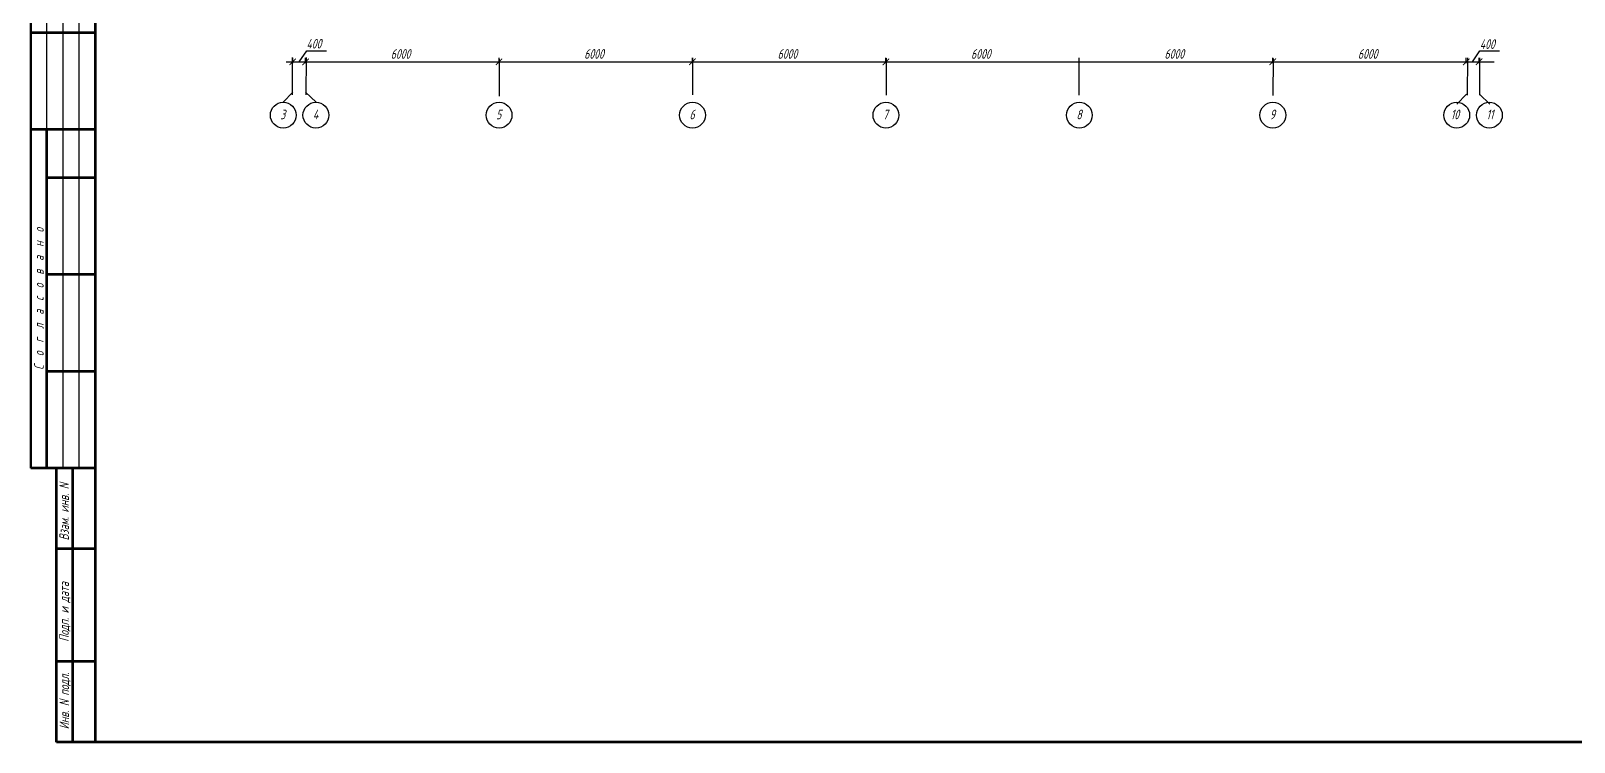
# Model space of a CAD drawing. Header units: inches. Extents: x -2146 to 222, y -883 to 3331.
# Drawn here: x -1522.9 to -1044.2, y 375 to 595.6 of the extents above; entities that cross this region are included whole.
import ezdxf
from ezdxf.enums import TextEntityAlignment as Align

# ---------------------------------------------------------------- set-up
doc = ezdxf.new("R2010")
doc.units = ezdxf.units.IN
doc.header["$MEASUREMENT"] = 0
doc.layers.add('osnovnoy shtamp', color=7, linetype='Continuous')
for name, color, linetype, lineweight in [('зд осн', 7, 'Continuous', 30), ('размеры', 82, 'Continuous', 25), ('стена', 7, 'Continuous', 18)]:
    doc.layers.add(name, color=color, linetype=linetype, lineweight=lineweight)
doc.styles.add('Simplex', font='simplex.shx', dxfattribs={"width": 0.7, "oblique": 15})

msp = doc.modelspace()

# ---------------------------------------------------------------- linework, layer by layer
at = {"color": 0, "lineweight": 60}
for p, q in [((-1502.86, 375.02), (-1502.86, 959.02)), ((-1502.86, 375.02), (-1502.86, 958.94)), ((-686.86, 375.02), (-1502.86, 375.02))]:
    msp.add_line(p, q, dxfattribs=at)
at = {"color": 0, "lineweight": 50}
msp.add_line((-1522.86, 670.02), (-1522.86, 460.02), dxfattribs=at)
at = {"color": 0, "lineweight": -3}
for p, q in [((-1517.86, 565.02), (-1517.86, 670.02)), ((-1502.86, 460.02), (-1514.86, 460.02)), ((-1502.86, 460.02), (-1514.86, 460.02)), ((-1502.86, 460.02), (-1514.86, 460.02))]:
    msp.add_line(p, q, dxfattribs=at)
at = {"layer": 'osnovnoy shtamp', "color": 0}
for p, q in [((-1444.58, 573.48), (-1441.63, 576.58)), ((-1434.4, 573.48), (-1437.63, 576.58)), ((-1080.5, 572.88), (-1077.54, 575.99)), ((-1070.32, 572.88), (-1073.54, 575.99))]:
    msp.add_line(p, q, dxfattribs=at)
for centre in [(-1444.58, 569.48), (-1434.45, 569.48), (-1377.63, 569.48), (-1317.63, 569.48), (-1257.63, 569.48), (-1197.63, 569.48), (-1137.63, 569.48), (-1080.58, 569.48), (-1070.45, 569.48)]:
    msp.add_circle(centre, 4, dxfattribs=at)
at = {"layer": 'зд осн', "color": 0, "lineweight": -3, "ltscale": 0.02}
for p, q in [((-1512.86, 460.02), (-1512.86, 670.02)), ((-1507.86, 460.02), (-1507.86, 670.02))]:
    msp.add_line(p, q, dxfattribs=at)
at = {"layer": 'зд осн', "color": 0, "lineweight": 53, "ltscale": 0.02}
for p, q in [((-1502.86, 595.02), (-1522.86, 595.02)), ((-1502.86, 565.02), (-1522.86, 565.02)), ((-1517.86, 460.02), (-1517.86, 565.02)), ((-1502.86, 550.02), (-1517.86, 550.02)), ((-1502.86, 520.02), (-1517.86, 520.02)), ((-1502.86, 490.02), (-1517.86, 490.02)), ((-1502.86, 460.02), (-1522.86, 460.02))]:
    msp.add_line(p, q, dxfattribs=at)
at = {"layer": 'размеры', "color": 0}
for p, q in [((-1439.64, 586.02), (-1437.21, 589.42)), ((-1437.21, 589.42), (-1431.13, 589.42)), ((-1075.64, 586.02), (-1073.45, 589.42)), ((-1073.45, 589.42), (-1067.29, 589.42)), ((-1443.64, 586.02), (-1435.64, 586.02)), ((-1441.84, 587.37), (-1441.86, 575.83)), ((-1441.64, 585.64), (-1441.64, 587.27)), ((-1441.64, 585.64), (-1441.64, 587.27)), ((-1439.64, 586.02), (-1375.64, 586.02)), ((-1437.64, 585.64), (-1437.64, 587.27)), ((-1437.64, 585.64), (-1437.64, 587.27)), ((-1437.51, 587.37), (-1437.53, 575.83)), ((-1379.64, 586.02), (-1315.64, 586.02)), ((-1377.64, 585.64), (-1377.64, 587.27)), ((-1377.64, 585.64), (-1377.64, 587.27)), ((-1377.6, 586.88), (-1377.62, 575.34)), ((-1319.64, 586.02), (-1255.64, 586.02)), ((-1317.63, 587.28), (-1317.66, 575.74)), ((-1317.64, 585.64), (-1317.64, 587.27)), ((-1317.64, 585.64), (-1317.64, 587.27)), ((-1259.64, 586.02), (-1195.64, 586.02)), ((-1257.64, 585.64), (-1257.64, 587.27)), ((-1257.64, 585.64), (-1257.64, 587.27)), ((-1257.55, 587.21), (-1257.58, 575.67)), ((-1199.64, 586.02), (-1135.64, 586.02)), ((-1197.76, 587.21), (-1197.78, 575.67)), ((-1197.64, 585.64), (-1197.64, 587.27)), ((-1197.64, 585.64), (-1197.64, 587.27)), ((-1139.64, 586.02), (-1075.64, 586.02)), ((-1137.64, 585.64), (-1137.64, 587.27)), ((-1137.64, 585.64), (-1137.64, 587.27)), ((-1137.56, 587.08), (-1137.58, 575.54)), ((-1079.64, 586.02), (-1071.64, 586.02)), ((-1077.64, 585.64), (-1077.64, 587.27)), ((-1077.64, 585.64), (-1077.64, 587.27)), ((-1077.27, 587.22), (-1077.29, 575.68)), ((-1075.64, 586.02), (-1069, 586.02)), ((-1073.64, 585.64), (-1073.64, 587.27)), ((-1073.64, 585.64), (-1073.64, 587.27)), ((-1073.52, 587.22), (-1073.55, 575.68))]:
    msp.add_line(p, q, dxfattribs=at)
at = {"layer": 'размеры', "color": 0, "const_width": 0.3}
for points in [[(-1440.64, 587.02), (-1442.64, 585.02)], [(-1438.64, 585.02), (-1436.64, 587.02)], [(-1436.64, 587.02), (-1438.64, 585.02)], [(-1378.64, 585.02), (-1376.64, 587.02)], [(-1376.64, 587.02), (-1378.64, 585.02)], [(-1318.64, 585.02), (-1316.64, 587.02)], [(-1316.64, 587.02), (-1318.64, 585.02)], [(-1258.64, 585.02), (-1256.64, 587.02)], [(-1256.64, 587.02), (-1258.64, 585.02)], [(-1138.64, 585.02), (-1136.64, 587.02)], [(-1136.64, 587.02), (-1138.64, 585.02)], [(-1078.64, 585.02), (-1076.64, 587.02)], [(-1076.64, 587.02), (-1078.64, 585.02)], [(-1074.64, 585.02), (-1072.64, 587.02)], [(-1072.64, 587.02), (-1074.64, 585.02)]]:
    msp.add_lwpolyline(points, dxfattribs=at)
at = {"layer": 'стена', "color": 0, "lineweight": 53}
for p, q in [((-1514.86, 375.02), (-1514.86, 460.02)), ((-1509.86, 375.02), (-1509.86, 460.02)), ((-1502.86, 435.02), (-1514.86, 435.02)), ((-1502.86, 400.02), (-1514.86, 400.02)), ((-1502.86, 375.03), (-1514.86, 375.03))]:
    msp.add_line(p, q, dxfattribs=at)
at = {"layer": 'стена', "color": 0, "lineweight": -3}
msp.add_line((-1502.86, 460.02), (-1514.86, 460.02), dxfattribs=at)
msp.add_line((-1502.86, 460.02), (-1514.86, 460.02), dxfattribs=at)

# ---------------------------------------------------------------- texts
at = {"color": 0, "lineweight": 20, "style": 'Simplex', "oblique": 15, "width": 0.7}
for s, p in [('3', (-1445.51, 568.2)), ('4', (-1435.39, 568.2)), ('5', (-1378.56, 568.2)), ('6', (-1318.56, 568.2)), ('7', (-1258.56, 568.2)), ('8', (-1198.56, 568.2)), ('9', (-1138.56, 568.2)), ('10', (-1082.44, 568.2)), ('11', (-1071.39, 568.2))]:
    msp.add_text(s, height=3, dxfattribs=at).set_placement(p)
at = {"color": 0, "lineweight": 20, "ltscale": 0.02, "style": 'Simplex', "oblique": 15, "width": 0.7}
msp.add_text('С  о  г  л  а  с  о  в  а  н  о', height=3, rotation=90, dxfattribs=at).set_placement((-1518.85, 490.5))
for s, p in [('Взам. инв. N', (-1511.06, 446.44)), ('Подп. и дата', (-1511.06, 415.38)), ('Инв. N подл.', (-1511, 387.78))]:
    msp.add_text(s, height=3, rotation=90, dxfattribs=at).set_placement(p, align=Align.CENTER)
at = {"layer": 'размеры', "color": 0, "lineweight": 20, "style": 'Simplex', "oblique": 15, "width": 0.7}
for s, p in [('400', (-1437.38, 590.15)), ('6000', (-1411.23, 586.97)), ('6000', (-1351.23, 586.97)), ('6000', (-1291.23, 586.97)), ('6000', (-1231.23, 586.97)), ('6000', (-1171.23, 586.97)), ('6000', (-1111.23, 586.97)), ('400', (-1073.42, 590.02))]:
    msp.add_text(s, height=3, dxfattribs=at).set_placement(p)

doc.saveas('drawing.dxf')
